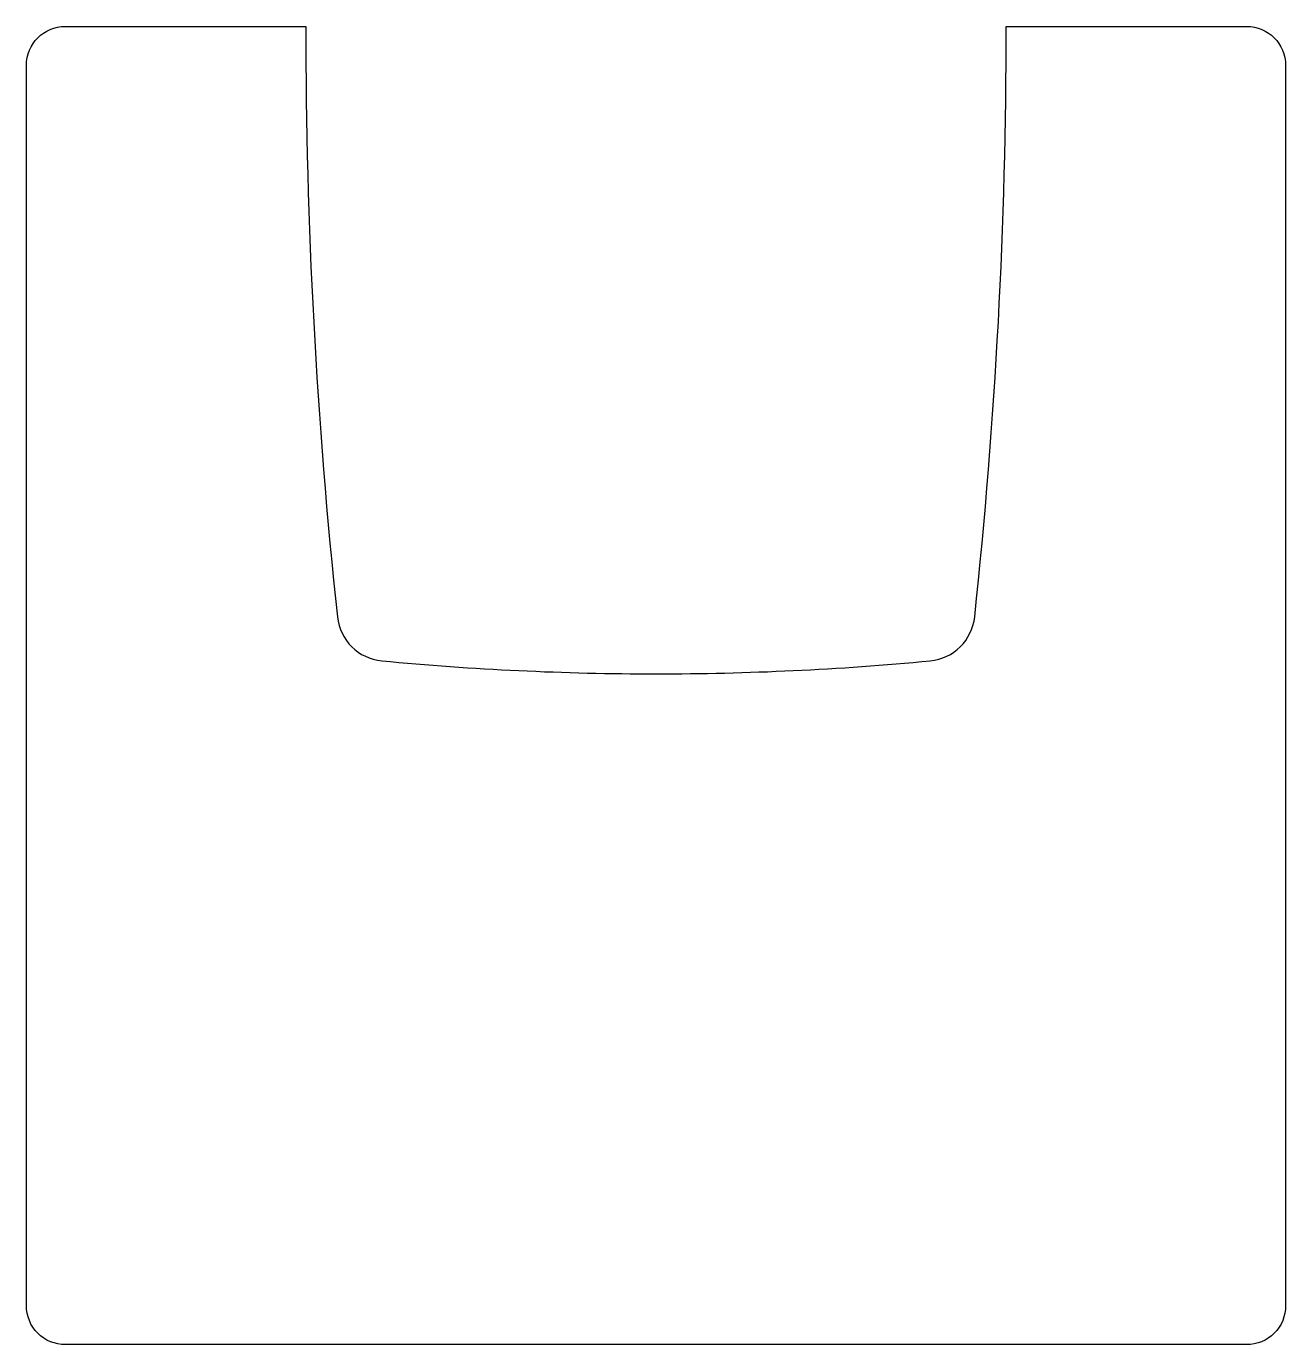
# Model space of a CAD drawing. Extents: x -101 to -4, y -79 to 22.
import ezdxf

# ---------------------------------------------------------------- set-up
doc = ezdxf.new("R2010")
doc.units = 0
doc.header["$MEASUREMENT"] = 0
doc.layers.get('0').update_dxf_attribs({"linetype": 'CONTINUOUS'})

# ---------------------------------------------------------------- blocks, each defined once
blk = doc.blocks.new('SKETCH004')
at = {"color": 7}
blk.add_lwpolyline([(-97.79, 22.27), (-79.29, 22.27, 0.026742), (-76.86, -23.15, 0.356311), (-73.44, -26.53, 0.023683), (-52.34, -27.53, 0.023683), (-31.24, -26.53, 0.356311), (-27.82, -23.15, 0.026742), (-25.39, 22.27), (-6.89, 22.27, -0.414213), (-3.89, 19.27), (-3.89, -76.13, -0.414214), (-6.89, -79.13), (-97.79, -79.13, -0.414215), (-100.79, -76.13), (-100.79, 19.27, -0.414213)], format="xyb", close=True, dxfattribs=at)

msp = doc.modelspace()

# ---------------------------------------------------------------- block references
at = {"color": 7}
msp.add_blockref('SKETCH004', (0, 0), dxfattribs=at)

doc.saveas('drawing.dxf')
